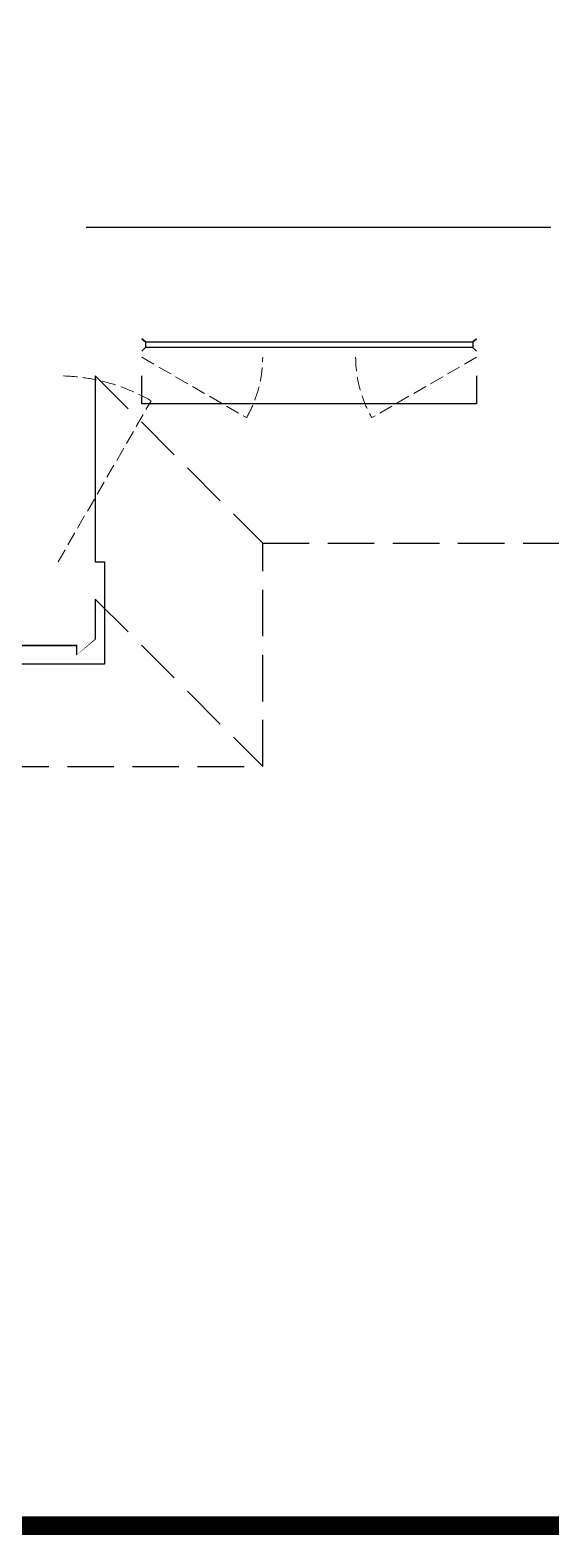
# Model space of a CAD drawing. Extents: x 2803505 to 5851001, y -1372902 to 24339.
# Drawn here: x 2869905 to 2872706, y -925904 to -917813 of the extents above; entities that cross this region are included whole.
import ezdxf

# ---------------------------------------------------------------- set-up
doc = ezdxf.new("R2010")
doc.units = 0
doc.header["$LTSCALE"] = 1000
doc.header["$MEASUREMENT"] = 0
doc.linetypes.add('DASH', pattern=[0.35, 0.25, -0.1])
doc.layers.get('0').update_dxf_attribs({"linetype": 'CONTINUOUS'})
for name, color, linetype in [('!!电气', 1, 'CONTINUOUS'), ('3-栏杆1', 252, 'CONTINUOUS'), ('3.5方案汇报，与郭总、侯月琴确定户型_t8$0$2020.03.04 -1安徽标准化洋房户型(UA）_t8_t8$0$看线', 154, 'CONTINUOUS'), ('卫生间', 6, 'CONTINUOUS'), ('看线', 185, 'CONTINUOUS')]:
    doc.layers.add(name, color=color, linetype=linetype)
doc.layers.add('WINDOW', color=146, linetype='CONTINUOUS', lineweight=20)
doc.layers.add('图框', color=147, linetype='CONTINUOUS', lineweight=20)

# ---------------------------------------------------------------- blocks, each defined once
blk = doc.blocks.new('A$C148B7D8E')
at = {"layer": '卫生间', "color": 252, "linetype": 'DASH'}
for p, q in [((22550.00001177914, 2.256128937005997e-07), (23449.9999782659, -899.9999998953426)), ((22549.99997477146, -1199.999990658369), (23449.99997818546, -2099.999804583029))]:
    blk.add_line(p, q, dxfattribs=at)
blk.add_lwpolyline([(16100.0017727029, 13999.99896146997), (16100.00177205505, 15399.99869960139), (7700.000186217541, 15399.9987034885), (7700.00259226287, 10799.99731380143), (7300.000010908523, 10799.99611648254), (7300.000007618219, 10000.0000001312), (900.0000073142583, 10000.00000001432), (900.000007365481, 9000.024217333877), (-899.9999926876626, 9000.024321453297), (-899.9999969094642, -900.0000000767177), (1750.000030706404, -899.999999850872), (1750.000019971107, -2099.999998709653), (23449.99997818546, -2099.999804583029), (23449.9999782659, -899.9999998953426), (25100.00000309735, -900.0000000060536)], dxfattribs=at)
blk = doc.blocks.new('A$C66B635E3')
at = {"color": 252, "const_width": 8}
blk.add_lwpolyline([(22449.99997925013, -99.9999994833488), (22449.9999792506, -399.9999994832324), (22349.9999700035, -400.0004377794685), (22349.99998849677, -350.0000004277099), (21300.00001656776, -350.0000103435013), (21300.00003506104, -99.99913375102915)], dxfattribs=at)
at = {"layer": '3-栏杆1', "color": 252}
for p, q in [((22720.26864399016, 1282.212400592864), (22700.00001359312, 1299.999978907406)), ((22700.00001359312, 1299.999978907406), (22720.26864380995, 1282.212400751188)), ((24479.73135523079, 1282.212400596822), (24499.99998562783, 1299.999978911364)), ((24499.99998562783, 1299.999978911364), (24479.731355411, 1282.212400755147)), ((22720.26864380715, 1252.930120892823), (22700.00003714301, 1233.083245857153)), ((22700.00003714301, 1233.083245857153), (22720.26864380715, 1252.930120892823)), ((22720.26864380995, 1282.212400751188), (22720.26864380715, 1252.930120892823)), ((22720.26864380995, 1282.14632327517), (24479.73135541053, 1282.190802913392)), ((24479.73135541333, 1252.908532858826), (22720.26864380715, 1252.864073085366)), ((24479.731355411, 1282.212400755147), (24479.73135541379, 1252.930120896781)), ((24499.99996207794, 1233.083245861111), (24479.73135541379, 1252.930120896781))]:
    blk.add_line(p, q, dxfattribs=at)
at = {"layer": '3.5方案汇报，与郭总、侯月琴确定户型_t8$0$2020.03.04 -1安徽标准化洋房户型(UA）_t8_t8$0$看线', "color": 252, "ltscale": 10}
blk.add_line((22400.00001020962, 1899.999998557847), (24900.00000905106, 1899.999998507323), dxfattribs=at)
at = {"layer": 'WINDOW', "color": 252, "linetype": 'DASH', "ltscale": 0.3}
for points in [[(22699.99999967823, 1199.9999911536), (23263.13089337246, 875.3715936085209, 0.1314846383240589), (23349.9999996284, 1199.999991162214)], [(24499.99999955203, 1199.9999911536), (23936.86910585733, 875.3715936085209, -0.1314846383240589), (23849.99999960139, 1199.999991162214)], [(22250.00001370348, 99.99999293568544), (22750.00001370208, 966.0253967188764, 0.1316524975897076), (22250.0000136937, 1099.999992933823)]]:
    blk.add_lwpolyline(points, format="xyb", dxfattribs=at)
at = {"layer": '看线', "color": 252, "ltscale": 0.5}
for points in [[(22450.00001170486, 1099.999991400633), (22449.99997751089, 100.0000005166512)], [(24499.9999996149, 1099.999991181772), (24499.9999996149, 949.9999911817722), (22699.9999996149, 949.9999911817722), (22699.9999996135, 1099.999991155928)]]:
    blk.add_lwpolyline(points, dxfattribs=at)
at = {"layer": '看线', "color": 252}
blk.add_lwpolyline([(22449.99997751089, 100.0000005166512), (22499.9999774606, 100.0002196647692), (22500.00238809083, -450.0000056381105), (21249.99999191053, -449.9998515280895), (21250.00000989018, -250.0019439184107)], dxfattribs=at)
at = {"color": 252}
blk.add_blockref('A$C148B7D8E', (-100.0000000740401, 1099.99999117502), dxfattribs=at)

msp = doc.modelspace()

# ---------------------------------------------------------------- linework, layer by layer
at = {"layer": '图框', "const_width": 100}
msp.add_lwpolyline([(2916603.491352153, -925853.5751154523), (2916603.491352153, -868453.5751154523), (2836003.491352153, -868453.5751154523), (2836003.491352153, -925853.5751154523)], close=True, dxfattribs=at)

# ---------------------------------------------------------------- block references
at = {"layer": '!!电气'}
msp.add_blockref('A$C66B635E3', (2847805.957243332, -920771.9887106274), dxfattribs=at)

doc.saveas('drawing.dxf')
